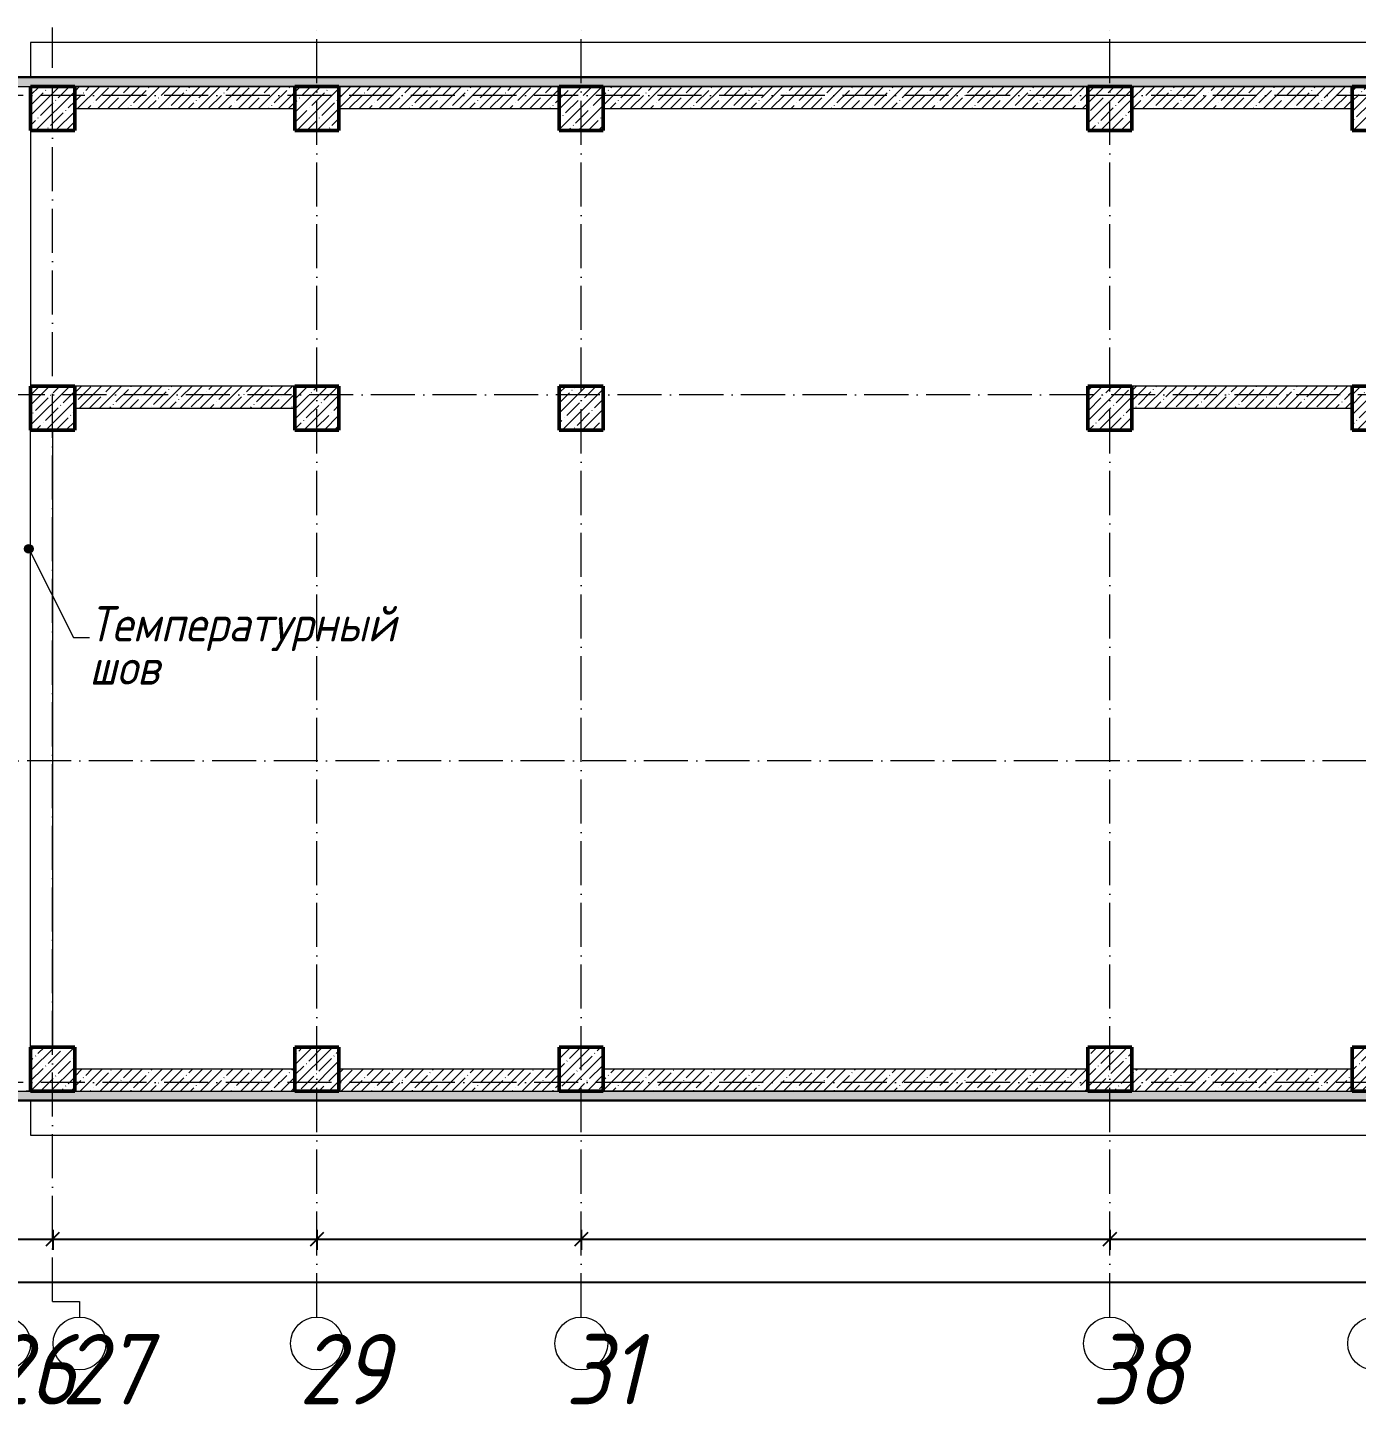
# Model space of a CAD drawing. Header units: millimetres. Extents: x -356862 to 418287, y 0 to 839748.
# Drawn here: x -312436 to -297353, y 453542 to 469166 of the extents above; entities that cross this region are included whole.
import ezdxf

# ---------------------------------------------------------------- set-up
doc = ezdxf.new("R2010")
doc.units = ezdxf.units.MM
doc.linetypes.add('50_200_ШТРИХ_1Т_ш5_п1_п1_', pattern=[700, 500, -100, 0, -100])
for name, color, linetype, lineweight in [('A-____-____-DIMS', 7, 'Continuous', 9), ('A-FLOR-____-OTLN', 7, 'Continuous', 9), ('A-WALL-____-MCUT', 7, 'Continuous', 13), ('A-WALL-____-MCUT-1', 7, 'Continuous', 9), ('A-WALL-____-MCUT-3', 7, 'Continuous', 9), ('A-WALL-____-OTLN', 7, 'Continuous', 9), ('A-WALL-____-PATT-1', 7, 'Continuous', 9), ('A-WALL-FNSH-MCUT-1', 7, 'Continuous', 9), ('G-____-____-TEXT', 7, 'Continuous', 9), ('S-COLS-____-MCUT', 7, 'Continuous', 50), ('S-COLS-____-OTLN', 7, 'Continuous', 9), ('S-GRID-____-IDEN', 7, 'Continuous', 9), ('S-GRID-____-OTLN', 7, 'Continuous', 9), ('S-GRID-____-OTLN-1', 7, '50_200_ШТРИХ_1Т_ш5_п1_п1_', 9)]:
    doc.layers.add(name, color=color, linetype=linetype, lineweight=lineweight)
doc.styles.add('ISOCPEUR_I', font='isocpeui.ttf', dxfattribs={"width": 0.9, "height": 2.5})
doc.dimstyles.new('ISO-2_5_0_9К_БОЛЬШОЙ_ОСИ', dxfattribs={"dimscale": 304.8, "dimtxt": 248.995294, "dimasz": 0.492126, "dimexe": 0.393701, "dimexo": 0, "dimgap": 0, "dimtad": 1, "dimdec": 0, "dimzin": 0, "dimdsep": 46, "dimtxsty": 'ISOCPEUR_I', "dimblk1": 'OBLIQUE', "dimblk2": 'OBLIQUE', "dimsah": 1, "dimcen": 0.09, "dimdle": 0.393701, "dimazin": 0, "dimtfac": 1, "dimtdec": 4, "dimtix": 1, "dimtmove": 0, "dimatfit": 3, "dimfxl": 1, "dimtvp": 1, "dimtolj": 1, "dimtzin": 0, "dimarcsym": 2})
pattern_1 = [(0, (-350751.34, 459015.94), (120.968, 69.841), [80.645, -161.29]), (120, (-350751.34, 459015.94), (-120.96808, 69.84086), [80.645, -161.29]), (60, (-350751.34, 459015.94), (-8e-05, 139.68186), [0, -161.29, 80.645, 0])]
pattern_2 = [(45, (-350751.34, 459015.94), (-114.04925, 114.04925), []), (45, (-350637.3, 459015.94), (-114.04925, 114.04925), [201.612, -40.322, 3.353, -36.97])]

# ---------------------------------------------------------------- blocks, each defined once
blk = doc.blocks.new('BSC_Колонна _Прямоугольная - 500х500-V65-АР1_Кладочный план подвала в осях 1-64_А-ГГ')
at = {"layer": 'S-COLS-____-OTLN'}
h = blk.add_hatch(dxfattribs=at)
h.set_pattern_fill('FP_76', color=256, style=0, pattern_type=2)
h.set_pattern_definition([(45, (-50600, 1668.96), (-114.04925, 114.04925), []), (45, (-50485.95, 1668.96), (-114.04925, 114.04925), [201.613, -40.323, 3.353, -36.97])])
h.paths.add_polyline_path([(-250, -250), (250, -250), (250, 250), (-250, 250)], flags=0)
at = {"layer": 'S-COLS-____-MCUT'}
for p, q in [((250, 250), (-250, 250)), ((-250, 250), (-250, -250)), ((250, -250), (250, 250)), ((-250, -250), (250, -250))]:
    blk.add_line(p, q, dxfattribs=at)
blk = doc.blocks.new('BSC_Колонна _Прямоугольная - 500х500-V66-АР1_Кладочный план подвала в осях 1-64_А-ГГ')
at = {"layer": 'S-COLS-____-OTLN'}
h = blk.add_hatch(dxfattribs=at)
h.set_pattern_fill('FP_77', color=256, style=0, pattern_type=2)
h.set_pattern_definition([(45, (-50600, -5831.04), (-114.04925, 114.04925), []), (45, (-50485.95, -5831.04), (-114.04925, 114.04925), [201.613, -40.323, 3.353, -36.97])])
h.paths.add_polyline_path([(-250, -250), (250, -250), (250, 250), (-250, 250)], flags=0)
at = {"layer": 'S-COLS-____-MCUT'}
for p, q in [((250, 250), (-250, 250)), ((-250, 250), (-250, -250)), ((250, -250), (250, 250)), ((-250, -250), (250, -250))]:
    blk.add_line(p, q, dxfattribs=at)
blk = doc.blocks.new('BSC_Колонна _Прямоугольная - 500х500-V67-АР1_Кладочный план подвала в осях 1-64_А-ГГ')
at = {"layer": 'S-COLS-____-OTLN'}
h = blk.add_hatch(dxfattribs=at)
h.set_pattern_fill('FP_78', color=256, style=0, pattern_type=2)
h.set_pattern_definition([(45, (-53600, 1668.96), (-114.04925, 114.04925), []), (45, (-53485.95, 1668.96), (-114.04925, 114.04925), [201.613, -40.323, 3.353, -36.97])])
h.paths.add_polyline_path([(-250, -250), (250, -250), (250, 250), (-250, 250)], flags=0)
at = {"layer": 'S-COLS-____-MCUT'}
for p, q in [((250, 250), (-250, 250)), ((-250, 250), (-250, -250)), ((250, -250), (250, 250)), ((-250, -250), (250, -250))]:
    blk.add_line(p, q, dxfattribs=at)
blk = doc.blocks.new('BSC_Колонна _Прямоугольная - 500х500-V68-АР1_Кладочный план подвала в осях 1-64_А-ГГ')
at = {"layer": 'S-COLS-____-OTLN'}
h = blk.add_hatch(dxfattribs=at)
h.set_pattern_fill('FP_79', color=256, style=0, pattern_type=2)
h.set_pattern_definition([(45, (-53600, -5831.04), (-114.04925, 114.04925), []), (45, (-53485.95, -5831.04), (-114.04925, 114.04925), [201.613, -40.323, 3.353, -36.97])])
h.paths.add_polyline_path([(-250, -250), (250, -250), (250, 250), (-250, 250)], flags=0)
at = {"layer": 'S-COLS-____-MCUT'}
for p, q in [((250, 250), (-250, 250)), ((-250, 250), (-250, -250)), ((250, -250), (250, 250)), ((-250, -250), (250, -250))]:
    blk.add_line(p, q, dxfattribs=at)
blk = doc.blocks.new('BSC_Колонна _Прямоугольная - 500х500-V72-АР1_Кладочный план подвала в осях 1-64_А-ГГ')
at = {"layer": 'S-COLS-____-OTLN'}
h = blk.add_hatch(dxfattribs=at)
h.set_pattern_fill('FP_83', color=256, style=0, pattern_type=2)
h.set_pattern_definition([(45, (-41600, 1668.96), (-114.04925, 114.04925), []), (45, (-41485.95, 1668.96), (-114.04925, 114.04925), [201.613, -40.323, 3.353, -36.97])])
h.paths.add_polyline_path([(-250, -250), (250, -250), (250, 250), (-250, 250)], flags=0)
at = {"layer": 'S-COLS-____-MCUT'}
for p, q in [((250, 250), (-250, 250)), ((-250, 250), (-250, -250)), ((250, -250), (250, 250)), ((-250, -250), (250, -250))]:
    blk.add_line(p, q, dxfattribs=at)
blk = doc.blocks.new('BSC_Колонна _Прямоугольная - 500х500-V95-АР1_Кладочный план подвала в осях 1-64_А-ГГ')
at = {"layer": 'S-COLS-____-OTLN'}
h = blk.add_hatch(dxfattribs=at)
h.set_pattern_fill('FP_107', color=256, style=0, pattern_type=2)
h.set_pattern_definition([(45, (-38600, 1668.96), (-114.04925, 114.04925), []), (45, (-38485.95, 1668.96), (-114.04925, 114.04925), [201.613, -40.323, 3.353, -36.97])])
h.paths.add_polyline_path([(-250, -250), (250, -250), (250, 250), (-250, 250)], flags=0)
at = {"layer": 'S-COLS-____-MCUT'}
for p, q in [((250, 250), (-250, 250)), ((-250, 250), (-250, -250)), ((250, -250), (250, 250)), ((-250, -250), (250, -250))]:
    blk.add_line(p, q, dxfattribs=at)
blk = doc.blocks.new('BSC_Колонна _Прямоугольная - 500х500-V96-АР1_Кладочный план подвала в осях 1-64_А-ГГ')
at = {"layer": 'S-COLS-____-OTLN'}
h = blk.add_hatch(dxfattribs=at)
h.set_pattern_fill('FP_108', color=256, style=0, pattern_type=2)
h.set_pattern_definition([(45, (-38600, -5831.04), (-114.04925, 114.04925), []), (45, (-38485.95, -5831.04), (-114.04925, 114.04925), [201.613, -40.323, 3.353, -36.97])])
h.paths.add_polyline_path([(-250, -250), (250, -250), (250, 250), (-250, 250)], flags=0)
at = {"layer": 'S-COLS-____-MCUT'}
for p, q in [((250, 250), (-250, 250)), ((-250, 250), (-250, -250)), ((250, -250), (250, 250)), ((-250, -250), (250, -250))]:
    blk.add_line(p, q, dxfattribs=at)
blk = doc.blocks.new('BSC_Колонна _Прямоугольная - 500х500-V97-АР1_Кладочный план подвала в осях 1-64_А-ГГ')
at = {"layer": 'S-COLS-____-OTLN'}
h = blk.add_hatch(dxfattribs=at)
h.set_pattern_fill('FP_109', color=256, style=0, pattern_type=2)
h.set_pattern_definition([(45, (-44600, 1668.96), (-114.04925, 114.04925), []), (45, (-44485.95, 1668.96), (-114.04925, 114.04925), [201.613, -40.323, 3.353, -36.97])])
h.paths.add_polyline_path([(-250, -250), (250, -250), (250, 250), (-250, 250)], flags=0)
at = {"layer": 'S-COLS-____-MCUT'}
for p, q in [((250, 250), (-250, 250)), ((-250, 250), (-250, -250)), ((250, -250), (250, 250)), ((-250, -250), (250, -250))]:
    blk.add_line(p, q, dxfattribs=at)
blk = doc.blocks.new('BSC_Колонна _Прямоугольная - 500х500-V98-АР1_Кладочный план подвала в осях 1-64_А-ГГ')
at = {"layer": 'S-COLS-____-OTLN'}
h = blk.add_hatch(dxfattribs=at)
h.set_pattern_fill('FP_110', color=256, style=0, pattern_type=2)
h.set_pattern_definition([(45, (-44600, -5831.04), (-114.04925, 114.04925), []), (45, (-44485.95, -5831.04), (-114.04925, 114.04925), [201.613, -40.323, 3.353, -36.97])])
h.paths.add_polyline_path([(-250, -250), (250, -250), (250, 250), (-250, 250)], flags=0)
at = {"layer": 'S-COLS-____-MCUT'}
for p, q in [((250, 250), (-250, 250)), ((-250, 250), (-250, -250)), ((250, -250), (250, 250)), ((-250, -250), (250, -250))]:
    blk.add_line(p, q, dxfattribs=at)
blk = doc.blocks.new('BSC_Колонна _Прямоугольная - 500х500-V126-АР1_Кладочный план подвала в осях 1-64_А-ГГ')
at = {"layer": 'S-COLS-____-OTLN'}
h = blk.add_hatch(dxfattribs=at)
h.set_pattern_fill('FP_141', color=256, style=0, pattern_type=2)
h.set_pattern_definition([(45, (-53600, -9231.04), (-114.04925, 114.04925), []), (45, (-53485.95, -9231.04), (-114.04925, 114.04925), [201.613, -40.323, 3.353, -36.97])])
h.paths.add_polyline_path([(-250, -250), (250, -250), (250, 250), (-250, 250)], flags=0)
at = {"layer": 'S-COLS-____-MCUT'}
for p, q in [((250, 250), (-250, 250)), ((-250, 250), (-250, -250)), ((250, -250), (250, 250)), ((-250, -250), (250, -250))]:
    blk.add_line(p, q, dxfattribs=at)
blk = doc.blocks.new('BSC_Колонна _Прямоугольная - 500х500-V141-АР1_Кладочный план подвала в осях 1-64_А-ГГ')
at = {"layer": 'S-COLS-____-OTLN'}
h = blk.add_hatch(dxfattribs=at)
h.set_pattern_fill('FP_157', color=256, style=0, pattern_type=2)
h.set_pattern_definition([(45, (-41600, -5831.04), (-114.04925, 114.04925), []), (45, (-41485.95, -5831.04), (-114.04925, 114.04925), [201.613, -40.323, 3.353, -36.97])])
h.paths.add_polyline_path([(-250, -250), (250, -250), (250, 250), (-250, 250)], flags=0)
at = {"layer": 'S-COLS-____-MCUT'}
for p, q in [((250, 250), (-250, 250)), ((-250, 250), (-250, -250)), ((250, -250), (250, 250)), ((-250, -250), (250, -250))]:
    blk.add_line(p, q, dxfattribs=at)
blk = doc.blocks.new('Ось сетки - Круг_Ø6_00__ISO-2_5_0_9K_-25732049-АР1_Кладочный план подвала в осях 1-64_А-ГГ')
at = {"layer": 'S-GRID-____-IDEN'}
blk.add_circle((0, 0), 3, dxfattribs=at)
blk = doc.blocks.new('_Oblique')
at = {"color": 0, "linetype": 'ByBlock', "lineweight": -2}
blk.add_line((-0.5, -0.5), (0.5, 0.5), dxfattribs=at)
blk = doc.blocks.new('*D8110')
at = {"layer": 'A-____-____-DIMS', "color": 0, "lineweight": -2, "transparency": 16777216}
for p, q in [((-312701, 455523), (-312701, 455297)), ((-312151, 455523), (-312151, 455297)), ((-312821, 455417), (-312031, 455417))]:
    blk.add_line(p, q, dxfattribs=at)
at = {"layer": 'Defpoints', "color": 0, "transparency": 16777216}
for p in [(-312701, 455523), (-312151, 455523), (-312151, 455417)]:
    blk.add_point(p, dxfattribs=at)
at = {"layer": 'A-____-____-DIMS', "color": 0, "lineweight": -2, "transparency": 16777216, "xscale": 150, "yscale": 150, "zscale": 150, "rotation": 180}
blk.add_blockref('_Oblique', (-312701, 455417), dxfattribs=at)
at = {"layer": 'A-____-____-DIMS', "color": 0, "lineweight": -2, "transparency": 16777216, "xscale": 150, "yscale": 150, "zscale": 150}
blk.add_blockref('_Oblique', (-312151, 455417), dxfattribs=at)
at = {"layer": 'A-____-____-DIMS', "color": 0, "transparency": 16777216, "insert": (-312426, 455419), "char_height": 2.5, "width": 568.86, "attachment_point": 5, "style": 'ISOCPEUR_I'}
blk.add_mtext('\\A1;550', dxfattribs=at)
blk = doc.blocks.new('*D8111')
at = {"layer": 'A-____-____-DIMS', "color": 0, "lineweight": -2, "transparency": 16777216}
for p, q in [((-312151, 455523), (-312151, 455297)), ((-309151, 455523), (-309151, 455297)), ((-312271, 455417), (-309031, 455417))]:
    blk.add_line(p, q, dxfattribs=at)
at = {"layer": 'Defpoints', "color": 0, "transparency": 16777216}
for p in [(-312151, 455523), (-309151, 455523), (-309151, 455417)]:
    blk.add_point(p, dxfattribs=at)
at = {"layer": 'A-____-____-DIMS', "color": 0, "lineweight": -2, "transparency": 16777216, "xscale": 150, "yscale": 150, "zscale": 150, "rotation": 180}
blk.add_blockref('_Oblique', (-312151, 455417), dxfattribs=at)
at = {"layer": 'A-____-____-DIMS', "color": 0, "lineweight": -2, "transparency": 16777216, "xscale": 150, "yscale": 150, "zscale": 150}
blk.add_blockref('_Oblique', (-309151, 455417), dxfattribs=at)
at = {"layer": 'A-____-____-DIMS', "color": 0, "transparency": 16777216, "insert": (-310651, 455419), "char_height": 2.5, "width": 758.48, "attachment_point": 5, "style": 'ISOCPEUR_I'}
blk.add_mtext('\\A1;3000', dxfattribs=at)
blk = doc.blocks.new('*D8112')
at = {"layer": 'A-____-____-DIMS', "color": 0, "lineweight": -2, "transparency": 16777216}
for p, q in [((-309151, 455523), (-309151, 455297)), ((-306151, 455523), (-306151, 455297)), ((-309271, 455417), (-306031, 455417))]:
    blk.add_line(p, q, dxfattribs=at)
at = {"layer": 'Defpoints', "color": 0, "transparency": 16777216}
for p in [(-309151, 455523), (-306151, 455523), (-306151, 455417)]:
    blk.add_point(p, dxfattribs=at)
at = {"layer": 'A-____-____-DIMS', "color": 0, "lineweight": -2, "transparency": 16777216, "xscale": 150, "yscale": 150, "zscale": 150, "rotation": 180}
blk.add_blockref('_Oblique', (-309151, 455417), dxfattribs=at)
at = {"layer": 'A-____-____-DIMS', "color": 0, "lineweight": -2, "transparency": 16777216, "xscale": 150, "yscale": 150, "zscale": 150}
blk.add_blockref('_Oblique', (-306151, 455417), dxfattribs=at)
at = {"layer": 'A-____-____-DIMS', "color": 0, "transparency": 16777216, "insert": (-307651, 455419), "char_height": 2.5, "width": 758.48, "attachment_point": 5, "style": 'ISOCPEUR_I'}
blk.add_mtext('\\A1;3000', dxfattribs=at)
blk = doc.blocks.new('*D8113')
at = {"layer": 'A-____-____-DIMS', "color": 0, "lineweight": -2, "transparency": 16777216}
for p, q in [((-306151, 455523), (-306151, 455297)), ((-300151, 455523), (-300151, 455297)), ((-306271, 455417), (-300031, 455417))]:
    blk.add_line(p, q, dxfattribs=at)
at = {"layer": 'Defpoints', "color": 0, "transparency": 16777216}
for p in [(-306151, 455523), (-300151, 455523), (-300151, 455417)]:
    blk.add_point(p, dxfattribs=at)
at = {"layer": 'A-____-____-DIMS', "color": 0, "lineweight": -2, "transparency": 16777216, "xscale": 150, "yscale": 150, "zscale": 150, "rotation": 180}
blk.add_blockref('_Oblique', (-306151, 455417), dxfattribs=at)
at = {"layer": 'A-____-____-DIMS', "color": 0, "lineweight": -2, "transparency": 16777216, "xscale": 150, "yscale": 150, "zscale": 150}
blk.add_blockref('_Oblique', (-300151, 455417), dxfattribs=at)
at = {"layer": 'A-____-____-DIMS', "color": 0, "transparency": 16777216, "insert": (-303151, 455419), "char_height": 2.5, "width": 758.48, "attachment_point": 5, "style": 'ISOCPEUR_I'}
blk.add_mtext('\\A1;6000', dxfattribs=at)
blk = doc.blocks.new('*D8114')
at = {"layer": 'A-____-____-DIMS', "color": 0, "lineweight": -2, "transparency": 16777216}
for p, q in [((-300151, 455523), (-300151, 455297)), ((-297151, 455523), (-297151, 455297)), ((-300271, 455417), (-297031, 455417))]:
    blk.add_line(p, q, dxfattribs=at)
at = {"layer": 'Defpoints', "color": 0, "transparency": 16777216}
for p in [(-300151, 455523), (-297151, 455523), (-297151, 455417)]:
    blk.add_point(p, dxfattribs=at)
at = {"layer": 'A-____-____-DIMS', "color": 0, "lineweight": -2, "transparency": 16777216, "xscale": 150, "yscale": 150, "zscale": 150, "rotation": 180}
blk.add_blockref('_Oblique', (-300151, 455417), dxfattribs=at)
at = {"layer": 'A-____-____-DIMS', "color": 0, "lineweight": -2, "transparency": 16777216, "xscale": 150, "yscale": 150, "zscale": 150}
blk.add_blockref('_Oblique', (-297151, 455417), dxfattribs=at)
at = {"layer": 'A-____-____-DIMS', "color": 0, "transparency": 16777216, "insert": (-298651, 455419), "char_height": 2.5, "width": 758.48, "attachment_point": 5, "style": 'ISOCPEUR_I'}
blk.add_mtext('\\A1;3000', dxfattribs=at)
blk = doc.blocks.new('*D8129')
at = {"layer": 'A-____-____-DIMS', "color": 0, "lineweight": -2, "transparency": 16777216}
for p, q in [((-353101, 455035), (-353101, 454809)), ((-249601, 455035), (-249601, 454809)), ((-353221, 454929), (-249481, 454929))]:
    blk.add_line(p, q, dxfattribs=at)
at = {"layer": 'Defpoints', "color": 0, "transparency": 16777216}
for p in [(-353101, 455035), (-249601, 455035), (-249601, 454929)]:
    blk.add_point(p, dxfattribs=at)
at = {"layer": 'A-____-____-DIMS', "color": 0, "lineweight": -2, "transparency": 16777216, "xscale": 150, "yscale": 150, "zscale": 150, "rotation": 180}
blk.add_blockref('_Oblique', (-353101, 454929), dxfattribs=at)
at = {"layer": 'A-____-____-DIMS', "color": 0, "lineweight": -2, "transparency": 16777216, "xscale": 150, "yscale": 150, "zscale": 150}
blk.add_blockref('_Oblique', (-249601, 454929), dxfattribs=at)
at = {"layer": 'A-____-____-DIMS', "color": 0, "transparency": 16777216, "insert": (-301351, 454930), "char_height": 2.5, "width": 1080.26, "attachment_point": 5, "style": 'ISOCPEUR_I'}
blk.add_mtext('\\A1;103500', dxfattribs=at)

msp = doc.modelspace()

# ---------------------------------------------------------------- hatches: boundary and pattern name
at = {"layer": 'A-WALL-____-PATT-1'}
h = msp.add_hatch(dxfattribs=at)
h.set_pattern_fill('FP_91', color=256, style=0, pattern_type=2)
h.set_pattern_definition(pattern_1)
h.paths.add_polyline_path([(-276361.3432, 468496.983), (-276353.3432, 468496.983), (-276353.3432, 468598.983), (-327199.3432, 468598.983), (-327199.3432, 468498.983), (-276361.3432, 468498.983)], flags=0)
h = msp.add_hatch(dxfattribs=at)
h.set_pattern_fill('FP_1', color=256, style=0, pattern_type=2)
h.set_pattern_definition(pattern_2)
h.paths.add_polyline_path([(-309401.3432, 468246.983), (-309401.3432, 468496.983), (-311901.3432, 468496.983), (-311901.3432, 468246.983)], flags=0)
h = msp.add_hatch(dxfattribs=at)
h.set_pattern_fill('FP_1', color=256, style=0, pattern_type=2)
h.set_pattern_definition(pattern_2)
h.paths.add_polyline_path([(-306401.3432, 468246.983), (-306401.3432, 468496.983), (-308901.3432, 468496.983), (-308901.3432, 468246.983)], flags=0)
h = msp.add_hatch(dxfattribs=at)
h.set_pattern_fill('FP_1', color=256, style=0, pattern_type=2)
h.set_pattern_definition(pattern_2)
h.paths.add_polyline_path([(-300401.3432, 468246.983), (-300401.3432, 468496.983), (-305901.3432, 468496.983), (-305901.3432, 468246.983), (-301276.6207, 468246.983)], flags=0)
h = msp.add_hatch(dxfattribs=at)
h.set_pattern_fill('FP_1', color=256, style=0, pattern_type=2)
h.set_pattern_definition(pattern_2)
h.paths.add_polyline_path([(-297401.3432, 468246.983), (-297401.3432, 468496.983), (-299901.3432, 468496.983), (-299901.3432, 468246.983)], flags=0)
h = msp.add_hatch(dxfattribs=at)
h.set_pattern_fill('FP_1', color=256, style=0, pattern_type=2)
h.set_pattern_definition(pattern_2)
h.paths.add_polyline_path([(-309401.3432, 464846.983), (-309401.3432, 465096.983), (-311901.3432, 465096.983), (-311901.3432, 464846.983)], flags=0)
h = msp.add_hatch(dxfattribs=at)
h.set_pattern_fill('FP_1', color=256, style=0, pattern_type=2)
h.set_pattern_definition(pattern_2)
h.paths.add_polyline_path([(-297401.3432, 464846.983), (-297401.3432, 465096.983), (-299901.3432, 465096.983), (-299901.3432, 464846.983)], flags=0)
h = msp.add_hatch(dxfattribs=at)
h.set_pattern_fill('FP_1', color=256, style=0, pattern_type=2)
h.set_pattern_definition(pattern_2)
h.paths.add_polyline_path([(-309401.3432, 457096.983), (-309401.3432, 457346.983), (-311901.3432, 457346.983), (-311901.3432, 457096.983)], flags=0)
h = msp.add_hatch(dxfattribs=at)
h.set_pattern_fill('FP_1', color=256, style=0, pattern_type=2)
h.set_pattern_definition(pattern_2)
h.paths.add_polyline_path([(-306401.3432, 457096.983), (-306401.3432, 457346.983), (-308901.3432, 457346.983), (-308901.3432, 457096.983)], flags=0)
h = msp.add_hatch(dxfattribs=at)
h.set_pattern_fill('FP_1', color=256, style=0, pattern_type=2)
h.set_pattern_definition(pattern_2)
h.paths.add_polyline_path([(-300401.3432, 457096.983), (-300401.3432, 457346.983), (-305901.3432, 457346.983), (-305901.3432, 457096.983), (-301276.6207, 457096.983)], flags=0)
h = msp.add_hatch(dxfattribs=at)
h.set_pattern_fill('FP_1', color=256, style=0, pattern_type=2)
h.set_pattern_definition(pattern_2)
h.paths.add_polyline_path([(-297401.3432, 457096.983), (-297401.3432, 457346.983), (-299901.3432, 457346.983), (-299901.3432, 457096.983)], flags=0)
h = msp.add_hatch(dxfattribs=at)
h.set_pattern_fill('FP_91', color=256, style=0, pattern_type=2)
h.set_pattern_definition(pattern_1)
h.paths.add_polyline_path([(-249399.3432, 456994.983), (-249399.3432, 457094.983), (-353203.3432, 457094.983), (-353203.3432, 456994.983), (-251786.5304, 456994.983)], flags=0)
at = {"layer": 'G-____-____-TEXT'}
h = msp.add_hatch(color=256, dxfattribs=at)
edge = h.paths.add_edge_path(flags=0)
edge.add_arc((-312421.3488, 463251.3472), 50, 0, 360)
at = {"layer": 'S-COLS-____-OTLN'}
h = msp.add_hatch(dxfattribs=at)
h.set_pattern_fill('FP_1', color=256, style=0, pattern_type=2)
h.set_pattern_definition(pattern_2)
h.paths.add_polyline_path([(-312401.3432, 467996.983), (-311901.3432, 467996.983), (-311901.3432, 468496.983), (-312401.3432, 468496.983)], flags=0)
h = msp.add_hatch(dxfattribs=at)
h.set_pattern_fill('FP_1', color=256, style=0, pattern_type=2)
h.set_pattern_definition(pattern_2)
h.paths.add_polyline_path([(-309401.3432, 467996.983), (-308901.3432, 467996.983), (-308901.3432, 468496.983), (-309401.3432, 468496.983)], flags=0)
h = msp.add_hatch(dxfattribs=at)
h.set_pattern_fill('FP_1', color=256, style=0, pattern_type=2)
h.set_pattern_definition(pattern_2)
h.paths.add_polyline_path([(-305901.3432, 467996.983), (-305901.3432, 468496.983), (-306401.3432, 468496.983), (-306401.3432, 467996.983)], flags=0)
h = msp.add_hatch(dxfattribs=at)
h.set_pattern_fill('FP_1', color=256, style=0, pattern_type=2)
h.set_pattern_definition(pattern_2)
h.paths.add_polyline_path([(-300401.3432, 467996.983), (-299901.3432, 467996.983), (-299901.3432, 468496.983), (-300401.3432, 468496.983)], flags=0)

# ---------------------------------------------------------------- linework, layer by layer
at = {"layer": 'A-FLOR-____-OTLN'}
for p, q in [((-278901.3432, 468996.983), (-312401.3432, 468996.983)), ((-312401.3432, 468996.983), (-312401.3432, 468606.983)), ((-312401.3432, 467996.983), (-312401.3432, 465096.983)), ((-312401.3432, 456986.983), (-312401.3432, 456596.983)), ((-312401.3432, 456596.983), (-278901.3432, 456596.983))]:
    msp.add_line(p, q, dxfattribs=at)
at = {"layer": 'A-WALL-____-MCUT'}
for p, q in [((-327099.3432, 468598.983), (-276353.3432, 468598.983)), ((-276361.3432, 468606.983), (-327091.3432, 468606.983)), ((-353311.3432, 456986.983), (-249391.3432, 456986.983)), ((-249399.3432, 456994.983), (-353303.3432, 456994.983))]:
    msp.add_line(p, q, dxfattribs=at)
at = {"layer": 'A-WALL-____-MCUT-1'}
for p, q in [((-309401.3432, 468496.983), (-311901.3432, 468496.983)), ((-311901.3432, 468496.983), (-311901.3432, 468246.983)), ((-309401.3432, 468246.983), (-309401.3432, 468496.983)), ((-306401.3432, 468496.983), (-308901.3432, 468496.983)), ((-308901.3432, 468496.983), (-308901.3432, 468246.983)), ((-306401.3432, 468246.983), (-306401.3432, 468496.983)), ((-300401.3432, 468496.983), (-305901.3432, 468496.983)), ((-305901.3432, 468496.983), (-305901.3432, 468246.983)), ((-300401.3432, 468246.983), (-300401.3432, 468496.983)), ((-297401.3432, 468496.983), (-299901.3432, 468496.983)), ((-299901.3432, 468496.983), (-299901.3432, 468246.983)), ((-311901.3432, 468246.983), (-309401.3432, 468246.983)), ((-308901.3432, 468246.983), (-306401.3432, 468246.983)), ((-305901.3432, 468246.983), (-300401.3432, 468246.983)), ((-299901.3432, 468246.983), (-297401.3432, 468246.983)), ((-309401.3432, 465096.983), (-311901.3432, 465096.983)), ((-297401.3432, 465096.983), (-299901.3432, 465096.983)), ((-311901.3432, 464846.983), (-309401.3432, 464846.983)), ((-299901.3432, 464846.983), (-297401.3432, 464846.983)), ((-309401.3432, 457346.983), (-311901.3432, 457346.983)), ((-306401.3432, 457346.983), (-308901.3432, 457346.983)), ((-300401.3432, 457346.983), (-305901.3432, 457346.983)), ((-297401.3432, 457346.983), (-299901.3432, 457346.983)), ((-311901.3432, 457096.983), (-309401.3432, 457096.983)), ((-308901.3432, 457096.983), (-306401.3432, 457096.983)), ((-300401.3432, 457096.983), (-305901.3432, 457096.983)), ((-299901.3432, 457096.983), (-297401.3432, 457096.983))]:
    msp.add_line(p, q, dxfattribs=at)
at = {"layer": 'A-WALL-____-MCUT-3'}
for p, q in [((-327201.3432, 468498.983), (-276251.3432, 468498.983)), ((-249499.3432, 457094.983), (-353203.3432, 457094.983))]:
    msp.add_line(p, q, dxfattribs=at)
at = {"layer": 'A-WALL-____-OTLN'}
for p, q in [((-312401.3432, 457596.983), (-312401.3432, 464596.983)), ((-312151.3432, 464596.983), (-312151.3432, 457596.983))]:
    msp.add_line(p, q, dxfattribs=at)
at = {"layer": 'A-WALL-FNSH-MCUT-1'}
for p, q in [((-312451.3432, 468496.983), (-299901.3432, 468496.983)), ((-312401.3432, 457096.983), (-312451.3432, 457096.983))]:
    msp.add_line(p, q, dxfattribs=at)
at = {"layer": 'G-____-____-TEXT'}
for p, q in [((-312421.3488, 463251.3472), (-311914.2923, 462243.9638)), ((-311914.2923, 462243.9638), (-311734.6043, 462243.9638))]:
    msp.add_line(p, q, dxfattribs=at)
msp.add_circle((-312421.3488, 463251.3472), 50, dxfattribs=at)
at = {"layer": 'S-COLS-____-MCUT'}
for p, q in [((-311901.3432, 468496.983), (-312401.3432, 468496.983)), ((-312401.3432, 468496.983), (-312401.3432, 467996.983)), ((-311901.3432, 467996.983), (-311901.3432, 468496.983)), ((-308901.3432, 468496.983), (-309401.3432, 468496.983)), ((-309401.3432, 468496.983), (-309401.3432, 467996.983)), ((-308901.3432, 467996.983), (-308901.3432, 468496.983)), ((-305901.3432, 468496.983), (-306401.3432, 468496.983)), ((-306401.3432, 468496.983), (-306401.3432, 467996.983)), ((-305901.3432, 467996.983), (-305901.3432, 468496.983)), ((-299901.3432, 468496.983), (-300401.3432, 468496.983)), ((-300401.3432, 468496.983), (-300401.3432, 467996.983)), ((-299901.3432, 467996.983), (-299901.3432, 468496.983)), ((-312401.3432, 467996.983), (-311901.3432, 467996.983)), ((-309401.3432, 467996.983), (-308901.3432, 467996.983)), ((-306401.3432, 467996.983), (-305901.3432, 467996.983)), ((-300401.3432, 467996.983), (-299901.3432, 467996.983))]:
    msp.add_line(p, q, dxfattribs=at)
at = {"layer": 'S-GRID-____-OTLN'}
for p, q in [((-312151.3432, 454708.6931), (-311847.1133, 454708.6931)), ((-311847.1133, 454708.6931), (-311847.1133, 454533.3346))]:
    msp.add_line(p, q, dxfattribs=at)
at = {"layer": 'S-GRID-____-OTLN-1'}
for p, q in [((-312151.3432, 454708.6931), (-312151.3432, 469166.4803)), ((-309151.3432, 454533.3346), (-309151.3432, 469166.4803)), ((-306151.3432, 454533.3346), (-306151.3432, 469166.4803)), ((-300151.3432, 454533.3346), (-300151.3432, 469166.4803)), ((-246676.9366, 468396.983), (-355213.8729, 468396.983)), ((-260432.5559, 464996.983), (-355420.1134, 464996.983)), ((-246832.7496, 460846.983), (-355420.1134, 460846.983)), ((-246676.9366, 457196.983), (-355420.1134, 457196.983))]:
    msp.add_line(p, q, dxfattribs=at)

# ---------------------------------------------------------------- block references
at = {"layer": 'S-COLS-____-OTLN'}
for name, p in [('BSC_Колонна _Прямоугольная - 500х500-V126-АР1_Кладочный план подвала в осях 1-64_А-ГГ', (-297151.3432, 468246.983)), ('BSC_Колонна _Прямоугольная - 500х500-V96-АР1_Кладочный план подвала в осях 1-64_А-ГГ', (-312151.3432, 464846.983)), ('BSC_Колонна _Прямоугольная - 500х500-V141-АР1_Кладочный план подвала в осях 1-64_А-ГГ', (-309151.3432, 464846.983)), ('BSC_Колонна _Прямоугольная - 500х500-V98-АР1_Кладочный план подвала в осях 1-64_А-ГГ', (-306151.3432, 464846.983)), ('BSC_Колонна _Прямоугольная - 500х500-V66-АР1_Кладочный план подвала в осях 1-64_А-ГГ', (-300151.3432, 464846.983)), ('BSC_Колонна _Прямоугольная - 500х500-V68-АР1_Кладочный план подвала в осях 1-64_А-ГГ', (-297151.3432, 464846.983)), ('BSC_Колонна _Прямоугольная - 500х500-V95-АР1_Кладочный план подвала в осях 1-64_А-ГГ', (-312151.3432, 457346.983)), ('BSC_Колонна _Прямоугольная - 500х500-V72-АР1_Кладочный план подвала в осях 1-64_А-ГГ', (-309151.3432, 457346.983)), ('BSC_Колонна _Прямоугольная - 500х500-V97-АР1_Кладочный план подвала в осях 1-64_А-ГГ', (-306151.3432, 457346.983)), ('BSC_Колонна _Прямоугольная - 500х500-V65-АР1_Кладочный план подвала в осях 1-64_А-ГГ', (-300151.3432, 457346.983)), ('BSC_Колонна _Прямоугольная - 500х500-V67-АР1_Кладочный план подвала в осях 1-64_А-ГГ', (-297151.3432, 457346.983))]:
    msp.add_blockref(name, p, dxfattribs=at)
at = {"layer": 'S-GRID-____-IDEN', "xscale": 99.99999999999993, "yscale": 99.99999999999993, "zscale": 99.99999999999993}
for p in [(-312701.3432, 454233.3346), (-311847.1133, 454233.3346), (-309151.3432, 454233.3346), (-306151.3432, 454233.3346), (-300151.3432, 454233.3346), (-297151.3432, 454233.3346)]:
    msp.add_blockref('Ось сетки - Круг_Ø6_00__ISO-2_5_0_9K_-25732049-АР1_Кладочный план подвала в осях 1-64_А-ГГ', p, dxfattribs=at)

# ---------------------------------------------------------------- texts
at = {"layer": 'G-____-____-TEXT', "char_height": 400, "attachment_point": 1, "style": 'ISOCPEUR_I'}
for s, insert, width in [('Температурный', (-311734.6043, 462599.818), 2763.416813), ('шов', (-311734.6043, 462110.3388), 656.582063)]:
    msp.add_mtext(s, dxfattribs=dict(at, insert=insert, width=width))
at = {"layer": 'S-GRID-____-IDEN', "char_height": 800, "attachment_point": 1, "style": 'ISOCPEUR_I'}
for s, insert, width in [('26', (-312906.2716, 454342.1093), 404.0505), ('27', (-312052.0416, 454342.1093), 404.0505), ('29', (-309356.2716, 454342.1093), 404.0505), ('31', (-306332.4216, 454342.1093), 346.329), ('38', (-300356.2716, 454342.1093), 404.0505)]:
    msp.add_mtext(s, dxfattribs=dict(at, insert=insert, width=width))

# ---------------------------------------------------------------- dimensions: what is measured, and where the dimension line sits
at = {"layer": 'A-____-____-DIMS'}
for base, p1, p2, override, picture, middle in [((-312151.3432, 455417.418), (-312701.3432, 455523.484), (-312151.3432, 455523.484), {"dimtxt": 400, "dimpost": '<>', "dimfxl": 550}, '*D8110', (-312426.3432, 455418.668)), ((-309151.3432, 455417.418), (-312151.3432, 455523.484), (-309151.3432, 455523.484), {"dimtxt": 400, "dimpost": '<>', "dimfxl": 3000}, '*D8111', (-310651.3432, 455418.668)), ((-306151.3432, 455417.418), (-309151.3432, 455523.484), (-306151.3432, 455523.484), {"dimtxt": 400, "dimpost": '<>', "dimfxl": 3000}, '*D8112', (-307651.3432, 455418.668)), ((-300151.3432, 455417.418), (-306151.3432, 455523.484), (-300151.3432, 455523.484), {"dimtxt": 400, "dimpost": '<>', "dimfxl": 6000}, '*D8113', (-303151.3432, 455418.668)), ((-297151.3432, 455417.418), (-300151.3432, 455523.484), (-297151.3432, 455523.484), {"dimtxt": 400, "dimpost": '<>', "dimfxl": 3000}, '*D8114', (-298651.3432, 455418.668)), ((-249601.3432, 454929.2109), (-353101.3432, 455035.2769), (-249601.3432, 455035.2769), {"dimtxt": 400, "dimpost": '<>', "dimfxl": 103500}, '*D8129', (-301351.3432, 454930.4609))]:
    dim = msp.add_linear_dim(base=base, p1=p1, p2=p2, dimstyle='ISO-2_5_0_9К_БОЛЬШОЙ_ОСИ', override=override, dxfattribs=at)
    dim.commit()
    dim.dimension.update_dxf_attribs({"geometry": picture, "text_midpoint": middle})

doc.saveas('drawing.dxf')
